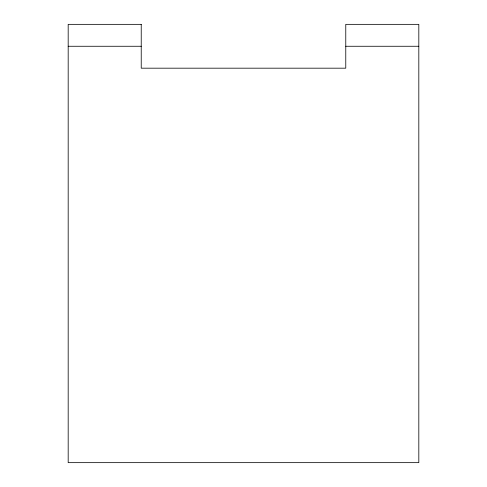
<?xml version="1.0" encoding="UTF-8"?>
<svg xmlns="http://www.w3.org/2000/svg" width="487" height="487" viewBox="0 0 487 487"><rect width="100%" height="100%" fill="white"/><g stroke="black" fill="none" stroke-linecap="round" stroke-linejoin="round"><path stroke-width="0.73" d="M68.18 46.265L141.23 46.265M345.77 46.265L418.82 46.265M141.23 24.35L68.18 24.35L68.18 462.65L418.82 462.65L418.82 24.35L345.77 24.35L345.77 68.18L141.23 68.18L141.23 24.35"/></g></svg>
